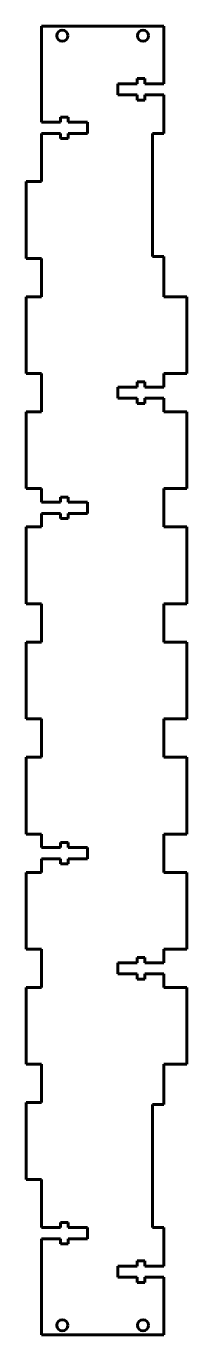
# Model space of a CAD drawing. Header units: millimetres. Extents: x -20 to 22, y -170 to 170.
import ezdxf

# ---------------------------------------------------------------- set-up
doc = ezdxf.new("R2010")
doc.units = ezdxf.units.MM
doc.linetypes.add('K5LT_BASIC', pattern=[0])

msp = doc.modelspace()

# ---------------------------------------------------------------- linework, layer by layer
at = {"color": 150, "linetype": 'K5LT_BASIC', "lineweight": 60, "true_color": 0x0080ff}
for p, q in [((-16, 170.5), (-16, 145.5)), ((16, 170.5), (-16, 170.5)), ((16, 155.5), (16, 170.5)), ((4, 155.5), (4, 152.6)), ((9, 155.5), (4, 155.5)), ((11, 156.85), (9, 156.85)), ((9, 156.85), (9, 155.5)), ((11, 155.5), (11, 156.85)), ((16, 155.5), (11, 155.5)), ((4, 152.6), (9, 152.6)), ((9, 152.6), (9, 151.25)), ((9, 151.25), (11, 151.25)), ((11, 152.6), (16, 152.6)), ((11, 151.25), (11, 152.6)), ((16, 142.5), (16, 152.6)), ((-11, 146.8), (-11, 145.5)), ((-9, 146.8), (-11, 146.8)), ((-9, 145.5), (-9, 146.8)), ((-11, 145.5), (-16, 145.5)), ((-4, 145.5), (-9, 145.5)), ((-4, 142.5), (-4, 145.5)), ((-16, 142.5), (-16, 130)), ((-16, 142.5), (-11, 142.5)), ((-11, 142.5), (-11, 141.2)), ((-11, 141.2), (-9, 141.2)), ((-9, 141.2), (-9, 142.5)), ((-9, 142.5), (-4, 142.5)), ((16, 142.5), (13, 142.5)), ((13, 142.5), (13, 110.5)), ((-20, 130), (-16, 130)), ((-20, 110), (-20, 130)), ((-16, 110), (-20, 110)), ((-16, 110), (-16, 100)), ((13, 110.5), (16, 110.5)), ((16, 100), (16, 110.5)), ((-20, 100), (-16, 100)), ((-20, 80), (-20, 100)), ((16, 100), (22, 100)), ((22, 100), (22, 80)), ((-16, 80), (-20, 80)), ((-16, 80), (-16, 70)), ((16, 76.45), (16, 80)), ((22, 80), (16, 80)), ((9, 76.45), (4, 76.45)), ((4, 76.45), (4, 73.55)), ((9, 77.8), (9, 76.45)), ((11, 77.8), (9, 77.8)), ((11, 76.45), (11, 77.8)), ((16, 76.45), (11, 76.45)), ((4, 73.55), (9, 73.55)), ((9, 73.55), (9, 72.2)), ((9, 72.2), (11, 72.2)), ((11, 73.55), (16, 73.55)), ((11, 72.2), (11, 73.55)), ((16, 70), (16, 73.55)), ((-20, 70), (-16, 70)), ((-20, 50), (-20, 70)), ((16, 70), (22, 70)), ((22, 70), (22, 50)), ((-16, 50), (-20, 50)), ((-16, 50), (-16, 46.45)), ((-9, 47.8), (-11, 47.8)), ((-11, 47.8), (-11, 46.45)), ((-9, 46.45), (-9, 47.8)), ((16, 40), (16, 50)), ((22, 50), (16, 50)), ((-11, 46.45), (-16, 46.45)), ((-4, 46.45), (-9, 46.45)), ((-4, 43.55), (-4, 46.45)), ((-16, 43.55), (-16, 40)), ((-16, 43.55), (-11, 43.55)), ((-11, 43.55), (-11, 42.2)), ((-11, 42.2), (-9, 42.2)), ((-9, 42.2), (-9, 43.55)), ((-9, 43.55), (-4, 43.55)), ((-20, 40), (-16, 40)), ((-20, 20), (-20, 40)), ((16, 40), (22, 40)), ((22, 40), (22, 20)), ((-16, 20), (-20, 20)), ((-16, 20), (-16, 10)), ((16, 10), (16, 20)), ((22, 20), (16, 20)), ((-20, -10), (-20, 10)), ((-20, 10), (-16, 10)), ((16, 10), (22, 10)), ((22, 10), (22, -10)), ((-16, -10), (-20, -10)), ((-16, -10), (-16, -20)), ((16, -20), (16, -10)), ((22, -10), (16, -10)), ((-20, -20), (-16, -20)), ((-20, -40), (-20, -20)), ((16, -20), (22, -20)), ((22, -20), (22, -40)), ((-16, -40), (-20, -40)), ((-16, -40), (-16, -43.55)), ((16, -50), (16, -40)), ((22, -40), (16, -40)), ((-11, -43.55), (-16, -43.55)), ((-11, -42.2), (-11, -43.55)), ((-9, -42.2), (-11, -42.2)), ((-9, -43.55), (-9, -42.2)), ((-4, -43.55), (-9, -43.55)), ((-4, -46.45), (-4, -43.55)), ((-16, -46.45), (-16, -50)), ((-16, -46.45), (-11, -46.45)), ((-11, -46.45), (-11, -47.8)), ((-9, -46.45), (-4, -46.45)), ((-9, -47.8), (-9, -46.45)), ((-20, -70), (-20, -50)), ((-20, -50), (-16, -50)), ((-11, -47.8), (-9, -47.8)), ((16, -50), (22, -50)), ((22, -50), (22, -70)), ((-16, -70), (-20, -70)), ((-16, -70), (-16, -80)), ((16, -73.55), (16, -70)), ((22, -70), (16, -70)), ((9, -73.55), (4, -73.55)), ((4, -73.55), (4, -76.45)), ((11, -72.2), (9, -72.2)), ((9, -72.2), (9, -73.55)), ((11, -73.55), (11, -72.2)), ((16, -73.55), (11, -73.55)), ((4, -76.45), (9, -76.45)), ((9, -76.45), (9, -77.8)), ((9, -77.8), (11, -77.8)), ((11, -76.45), (16, -76.45)), ((11, -77.8), (11, -76.45)), ((16, -80), (16, -76.45)), ((-20, -100), (-20, -80)), ((-20, -80), (-16, -80)), ((16, -80), (22, -80)), ((22, -80), (22, -100)), ((-16, -100), (-20, -100)), ((-16, -100), (-16, -110)), ((16, -110.5), (16, -100)), ((22, -100), (16, -100)), ((-20, -110), (-16, -110)), ((-20, -130), (-20, -110)), ((13, -110.5), (13, -142.5)), ((16, -110.5), (13, -110.5)), ((-16, -130), (-20, -130)), ((-16, -130), (-16, -142.5)), ((-11, -142.5), (-16, -142.5)), ((-11, -141.2), (-11, -142.5)), ((-9, -141.2), (-11, -141.2)), ((-9, -142.5), (-9, -141.2)), ((-4, -142.5), (-9, -142.5)), ((-4, -145.5), (-4, -142.5)), ((13, -142.5), (16, -142.5)), ((16, -152.6), (16, -142.5)), ((-16, -145.5), (-16, -170.5)), ((-16, -145.5), (-11, -145.5)), ((-11, -145.5), (-11, -146.8)), ((-9, -146.8), (-9, -145.5)), ((-9, -145.5), (-4, -145.5)), ((-11, -146.8), (-9, -146.8)), ((9, -152.6), (4, -152.6)), ((4, -152.6), (4, -155.5)), ((9, -151.25), (9, -152.6)), ((11, -151.25), (9, -151.25)), ((11, -152.6), (11, -151.25)), ((16, -152.6), (11, -152.6)), ((4, -155.5), (9, -155.5)), ((9, -155.5), (9, -156.85)), ((9, -156.85), (11, -156.85)), ((11, -155.5), (16, -155.5)), ((11, -156.85), (11, -155.5)), ((16, -170.5), (16, -155.5)), ((-16, -170.5), (16, -170.5))]:
    msp.add_line(p, q, dxfattribs=at)
for centre in [(-10.55, 168), (10.55, 168), (-10.55, -168), (10.55, -168)]:
    msp.add_circle(centre, 1.45, dxfattribs=at)

doc.saveas('drawing.dxf')
